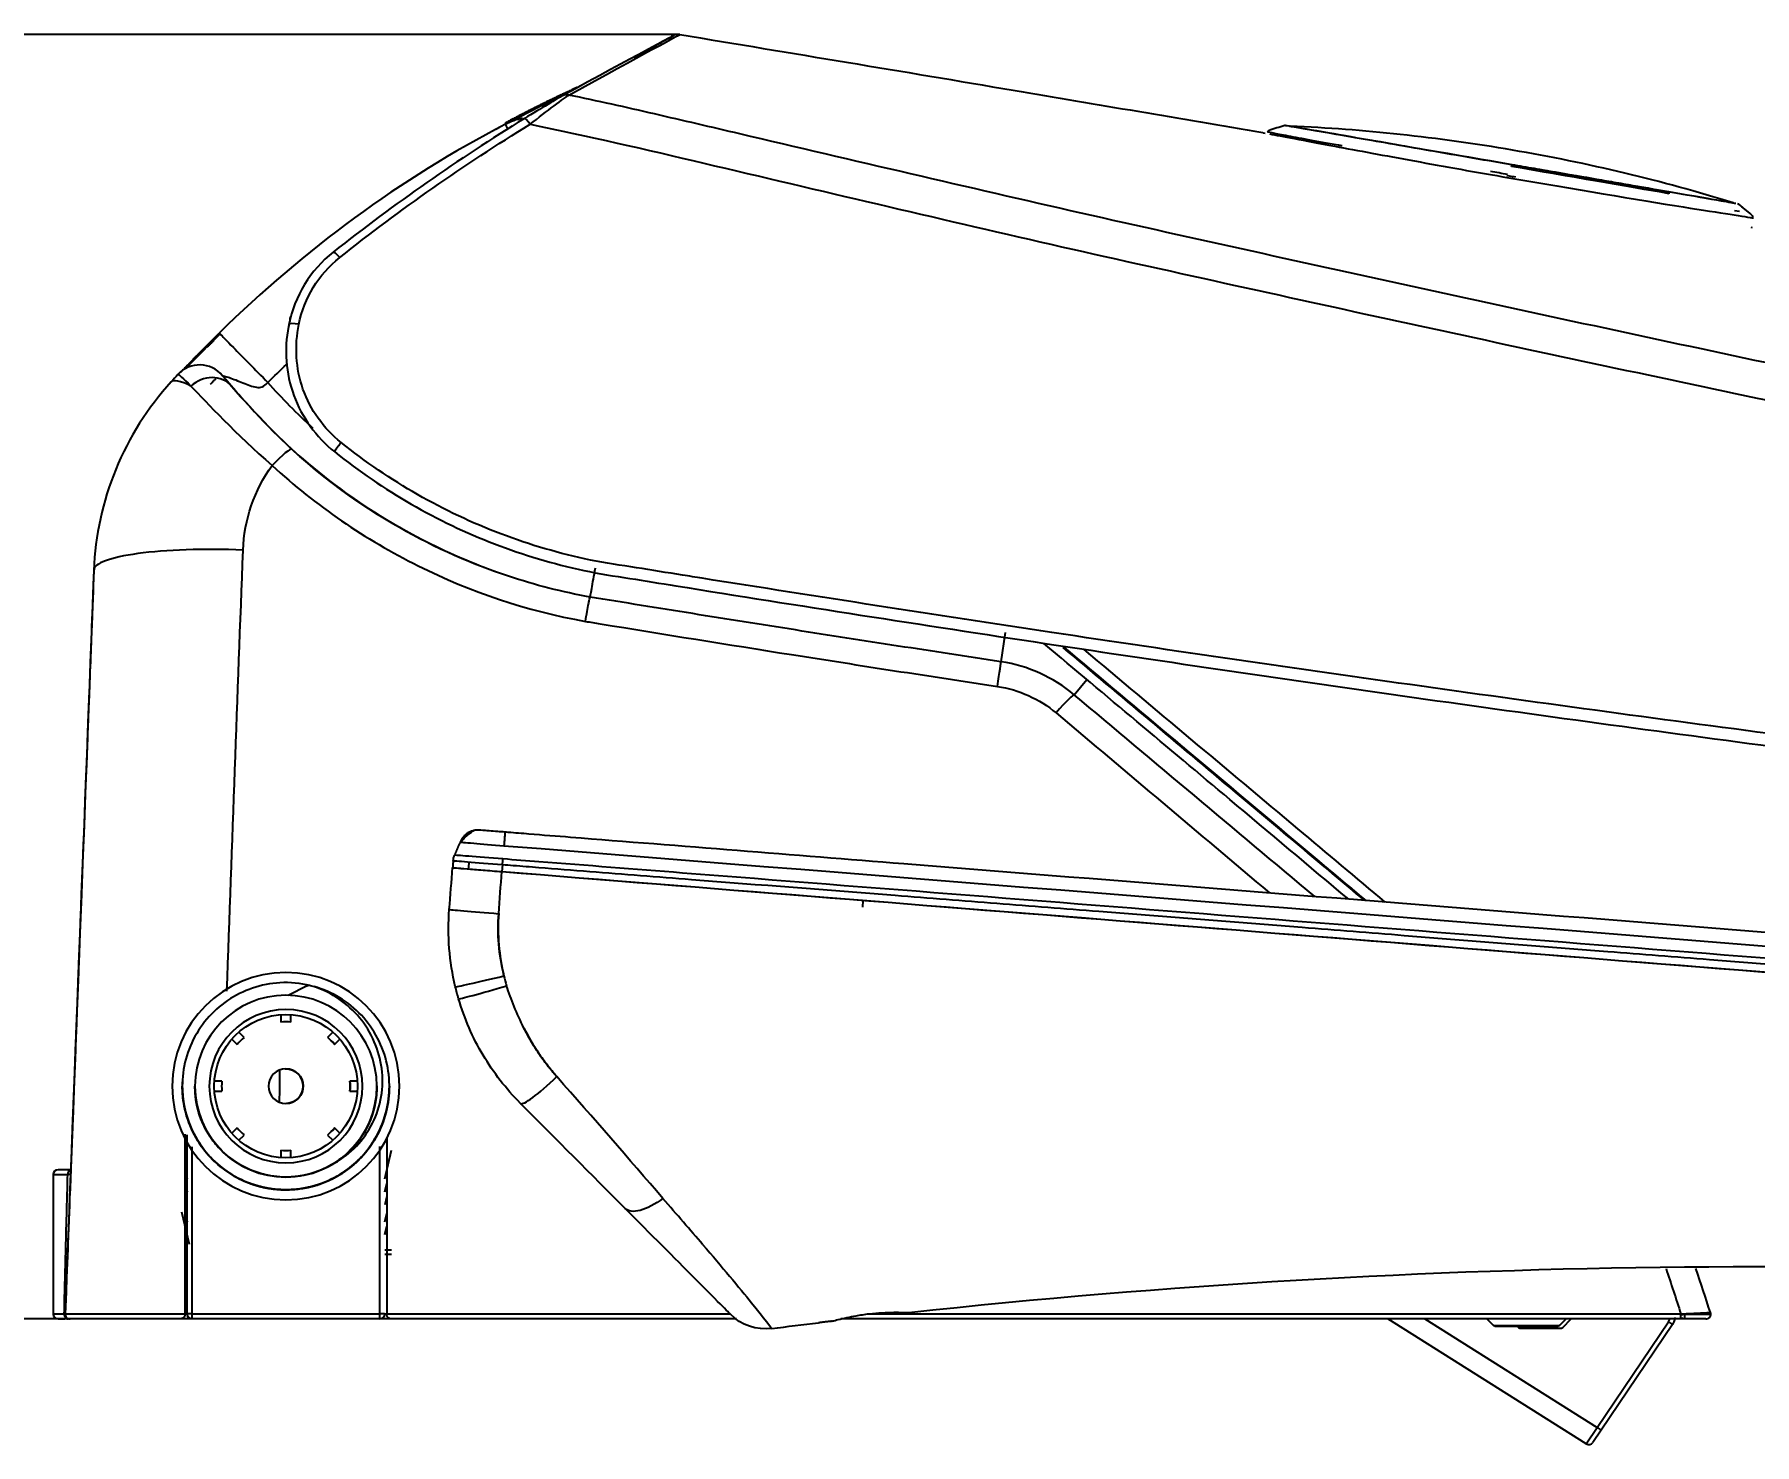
# Model space of a CAD drawing. Header units: millimetres. Extents: x 28 to 2369, y -329 to 1679.
# Drawn here: x 332.6 to 506.6, y 471 to 613.7 of the extents above; entities that cross this region are included whole.
import ezdxf

# ---------------------------------------------------------------- set-up
doc = ezdxf.new("R2010")
doc.units = ezdxf.units.MM
doc.layers.get('Defpoints').update_dxf_attribs({"linetype": 'CONTINUOUS'})
doc.layers.add('1LINE', color=7, linetype='CONTINUOUS')
doc.styles.add('Annotative', font='malgun.ttf')
doc.dimstyles.new('WOO', dxfattribs={"dimtxt": 20, "dimasz": 2, "dimexe": 1.25, "dimexo": 0.3, "dimgap": 1, "dimtad": 1, "dimdec": 1, "dimzin": 1, "dimdsep": 46, "dimtxsty": 'Annotative', "dimcen": 0, "dimclrd": 1, "dimclre": 1, "dimclrt": 2, "dimadec": 0, "dimazin": 0, "dimtfac": 1, "dimtdec": 1, "dimtofl": 0, "dimtmove": 0, "dimatfit": 3, "dimfxl": 0, "dimarcsym": 0})

# ---------------------------------------------------------------- blocks, each defined once
blk = doc.blocks.new('*D8')
at = {"layer": '1LINE', "color": 1, "lineweight": -2}
for p, q in [((397.61, 613.68), (253, 613.68)), ((254.25, 611.68), (254.25, 485.74)), ((341.49, 483.74), (253, 483.74))]:
    blk.add_line(p, q, dxfattribs=at)
at = {"layer": '1LINE', "color": 1}
for points in [[(253.91, 611.68), (254.58, 611.68), (254.25, 613.68)], [(253.91, 485.74), (254.58, 485.74), (254.25, 483.74)]]:
    blk.add_solid(points, dxfattribs=at)
at = {"layer": 'Defpoints', "color": 0}
for p in [(397.91, 613.68), (254.25, 483.74), (341.79, 483.74)]:
    blk.add_point(p, dxfattribs=at)
at = {"layer": '1LINE', "color": 2, "insert": (242.86, 548.71), "char_height": 20, "attachment_point": 5, "rotation": 90, "style": 'Annotative'}
blk.add_mtext('130', dxfattribs=at)

msp = doc.modelspace()

# ---------------------------------------------------------------- linework, layer by layer
at = {"layer": '1LINE'}
for p, q in [((380.51, 604.15), (380.28, 604.6)), ((504.62, 595.89), (505.11, 595.81)), ((506.33, 595.42), (506.37, 595.42)), ((506.43, 595.23), (506.42, 595.23)), ((506.25, 594.19), (506.39, 594.16)), ((347.91, 579.91), (347.89, 579.89)), ((430.41, 550.23), (430.86, 553.2)), ((437.81, 546.89), (439.1, 548.42)), ((467.3, 526.06), (458.33, 533.59)), ((416.44, 526.09), (416.39, 525.4)), ((360.21, 517.43), (358.29, 516.48)), ((360.21, 517.43), (360.36, 517.51)), ((357.56, 514.52), (357.56, 513.77)), ((358.56, 513.77), (358.56, 514.52)), ((358.56, 513.77), (358.56, 513.77)), ((352.59, 512.05), (353.12, 511.52)), ((353.83, 512.22), (353.29, 512.75)), ((353.83, 512.22), (353.83, 512.22)), ((362.82, 512.75), (362.28, 512.22)), ((362.99, 511.52), (363.52, 512.05)), ((362.99, 511.52), (362.99, 511.52)), ((348.86, 507.29), (348.86, 507.29)), ((351.57, 507.79), (350.82, 507.79)), ((350.82, 506.79), (351.57, 506.79)), ((351.57, 507.79), (351.57, 507.79)), ((365.29, 507.79), (364.54, 507.79)), ((364.54, 506.79), (365.29, 506.79)), ((364.54, 506.79), (364.54, 506.79)), ((353.12, 503.06), (352.59, 502.53)), ((353.12, 503.06), (353.12, 503.06)), ((363.52, 502.53), (362.99, 503.06)), ((353.29, 501.82), (353.83, 502.35)), ((362.28, 502.35), (362.28, 502.35)), ((362.28, 502.35), (362.82, 501.82)), ((357.56, 500.81), (357.56, 500.81)), ((357.56, 500.81), (357.56, 500.05)), ((358.56, 500.05), (358.56, 500.81)), ((368.06, 497.9), (368.75, 500.81)), ((334.51, 498.34), (334.51, 484.24)), ((334.51, 498.34), (335.99, 498.34)), ((336.34, 498.84), (335.01, 498.84)), ((347.86, 498.74), (348.06, 497.9)), ((348.06, 496.6), (347.86, 497.44)), ((347.86, 497.44), (348.06, 496.6)), ((348.06, 495.3), (347.86, 496.15)), ((368.06, 496.6), (368.26, 497.44)), ((368.26, 497.44), (368.06, 496.6)), ((368.26, 496.15), (368.06, 495.3)), ((347.51, 494.59), (348.28, 491.32)), ((347.86, 494.42), (348.06, 493.57)), ((368.06, 493.57), (368.26, 494.42)), ((348.06, 492.28), (347.86, 493.12)), ((368.26, 493.12), (368.06, 492.28)), ((368.06, 492.28), (368.26, 493.12)), ((335.64, 484.24), (334.51, 484.24)), ((499.6, 484.24), (499.13, 484.08)), ((499.6, 484.24), (502.21, 484.24)), ((499.6, 483.74), (499.6, 484.24)), ((335.01, 483.74), (335.71, 483.74)), ((489.61, 471.11), (469.54, 483.74)), ((473.3, 483.74), (490.72, 472.77)), ((480.23, 483.08), (479.57, 483.74)), ((480.23, 483.08), (486.91, 483.08)), ((480.37, 483.02), (486.77, 483.02)), ((482.62, 483.02), (482.76, 482.88)), ((482.9, 482.82), (487.1, 482.82)), ((482.9, 482.82), (487.1, 482.82)), ((487.57, 483.74), (486.91, 483.08)), ((487.24, 482.88), (488.1, 483.74)), ((487.24, 482.88), (487.24, 482.88)), ((490.72, 472.77), (497.92, 483.45)), ((498.33, 483.17), (491.13, 472.5)), ((497.92, 483.45), (498.33, 483.17)), ((489.61, 471.11), (490.72, 472.77)), ((491.13, 472.5), (490.29, 471.25)), ((490.72, 472.77), (491.13, 472.5))]:
    msp.add_line(p, q, dxfattribs=at)
at = {"layer": '1LINE', "extrusion": (0, 0, -1)}
for radius in [11.5, 9.2, 7.75, 1.75]:
    msp.add_circle((-358.06, 507.29), radius, dxfattribs=at)
at = {"layer": '1LINE'}
msp.add_circle((358.06, 507.29), 7.25, dxfattribs=at)
for centre, radius, start, end in [((397.74, 612.69), 1, 80.626, 118.6364), ((397.74, 612.69), 1, 80.626, 118.6364), ((358.06, 507.29), 6.5, 85.5881, 94.4116), ((358.06, 507.29), 6.5, 85.5881, 94.4116), ((358.06, 507.29), 6.5, 130.5881, 139.4116), ((358.06, 507.29), 6.5, 130.5881, 139.4116), ((358.06, 507.29), 6.5, 40.5881, 49.4116), ((358.06, 507.29), 6.5, 175.5881, 184.4116), ((358.06, 507.29), 6.5, 175.5881, 184.4116), ((358.06, 507.29), 6.5, 355.5881, 4.4116), ((358.06, 507.29), 6.5, 220.5881, 229.4116), ((358.06, 507.29), 6.5, 220.5881, 229.4116), ((358.06, 507.29), 6.5, 310.5881, 319.4116), ((358.06, 507.29), 6.5, 265.5881, 274.4116), ((358.06, 507.29), 6.5, 265.5881, 274.4116), ((335.01, 498.34), 0.5, 90, 180), ((335.01, 484.24), 0.5, 180, 270), ((336.23, 484.24), 0.5, 177.7911, 270), ((367.56, 484.24), 0.5, 270, 0), ((501.71, 484.24), 0.5, 270, 18.3163), ((482.9, 483.02), 0.2, 225, 270), ((487.1, 483.02), 0.2, 270, 315), ((497.17, 483.95), 0.9, 326, 346.3532), ((489.88, 471.53), 0.5, 237.8238, 326)]:
    msp.add_arc(centre, radius, start, end, dxfattribs=at)
at = {"layer": '1LINE', "extrusion": (0, 0, -1)}
for centre, radius, start, end in [((-457.58, 603.78), 0.2, 9.82, 72.281), ((-504.42, 596.47), 0.2, 107.0856, 135.1577), ((-506.24, 595.26), 0.2, 129.8963, 189.82), ((-358.06, 507.29), 10.48, 102.7227, 105.7486), ((-358.06, 507.29), 6.5, 130.5884, 139.4119), ((-358.06, 507.29), 1.75, 87.4744, 90), ((-358.06, 507.29), 1.75, 90, 267.4801), ((-358.06, 507.29), 9.2, 179.9984, 237.7676), ((-358.06, 507.29), 6.5, 175.5884, 184.4119), ((-358.06, 507.29), 6.5, 220.5884, 229.4119), ((-358.06, 507.29), 10.48, 258.3081, 289.6449), ((-348.56, 484.24), 0.5, 270, 0), ((-499.6, 484.24), 0.5, 270, 307.7625), ((-507.22, -310.95), 800, 82.81845, 83.15888), ((-480.37, 483.22), 0.2, 269.9985, 315), ((-486.77, 483.22), 0.2, 225, 270.0015)]:
    msp.add_arc(centre, radius, start, end, dxfattribs=at)
at = {"layer": '1LINE'}
for centre, major_axis, ratio, start_param, end_param in [((386.49, 606.58), (-0.477, 0.879), 0.989612, 5.581982, 6.316607), ((383.48, 598.37), (3.24, -6.21), 0.993697, 2.87365, 3.135615), ((382.73, 604.34), (-0.524, 0.852), 0.165076, 4.920157, 6.289471), ((466.23, 603.08), (-0.035, -0.197), 0.706348, 3.275431, 3.748543), ((363.47, 590.89), (-0.62, 0.785), 0.174783, 4.875875, 6.291827), ((359.34, 584.15), (-0.981, 0.196), 0.214849, 4.723465, 6.283185), ((349.34, 577.25), (2.35, 1.87), 0.999996, 0.035569, 1.721965), ((357.53, 568.42), (11.08, -10.11), 0.147772, 2.651586, 3.144163), ((350.27, 576.17), (-2.26, -1.97), 0.884943, 3.141134, 4.744107), ((356.64, 569.51), (-2.03, -2.21), 0.124386, 3.141927, 4.565944), ((353.62, 558.9), (14.99, -0.58), 0.175144, 1.570521, 3.141593), ((429.96, 547.26), (-0.45, -2.97), 0.006339, 1.730599, 3.141593), ((435.89, 544.59), (-1.93, -2.3), 0.074437, 3.141593, 4.575316), ((379.57, 524.77), (4.98, -0.4), 0.005369, 3.141593, 4.715242), ((380.06, 518.52), (4.86, 1.17), 0.016927, 3.141593, 4.720203), ((380.33, 517.54), (4.8, 1.41), 0.021133, 3.141593, 4.720089), ((385.34, 509.08), (3.54, 3.53), 0.135201, 3.141593, 4.614754), ((336.34, 498.34), (0, -0.5), 0.698055, 3.278176, 4.712389), ((336.02, 484.24), (0, 0.5), 0.769792, 1.570796, 3.141593), ((348.56, 484.24), (0.5, 0), 0.036442, 1.553687, 3.141593), ((348.56, 484.24), (0, -0.5), 0.01712, 0, 1.607241), ((367.56, 484.24), (0, -0.5), 0.018819, 0, 1.6024), ((367.56, 484.24), (0.5, 0), 0.031604, 0, 1.551985), ((498.59, 484.24), (0, -0.5), 0.031321, 5.520395, 6.283185), ((499.18, 484.24), (0, -0.5), 0.03137, 0, 1.597713)]:
    msp.add_ellipse(centre, major_axis=major_axis, ratio=ratio, start_param=start_param, end_param=end_param, dxfattribs=at)
for points, degree in [([(397.26, 613.57), (397.26, 613.57), (393.5, 611.53), (385.98, 607.45)], 3), ([(386.69, 607.56), (394.13, 611.65), (397.91, 613.68), (397.91, 613.68)], 3), ([(395.08, 612.37), (395.81, 612.77), (396.53, 613.17), (397.26, 613.57)], 3), ([(397.91, 613.68), (409.16, 611.82), (420.41, 609.95), (431.65, 608.05)], 3), ([(397.91, 613.68), (409.16, 611.82), (420.41, 609.95), (431.65, 608.05)], 3), ([(393.26, 611.36), (394.48, 612.03), (395.08, 612.37), (395.08, 612.37)], 3), ([(387.99, 608.54), (384.03, 606.76), (380.2, 604.69)], 2), ([(387.32, 608.21), (386.29, 607.69), (384.06, 606.56), (380.68, 604.81)], 3), ([(431.65, 608.05), (440.06, 606.63), (448.47, 605.2), (456.88, 603.76)], 3), ([(431.65, 608.05), (440.06, 606.63), (448.47, 605.2), (456.88, 603.76)], 3), ([(380.89, 605.06), (382.46, 605.89), (384.05, 606.68)], 2), ([(380.28, 604.6), (369.59, 599.1), (359.9, 591.89), (351.32, 583.48)], 3), ([(382.2, 605.19), (375.48, 601.06), (369.03, 596.55), (362.85, 591.67)], 3), ([(363.51, 591.12), (369.65, 595.99), (376.07, 600.49), (382.76, 604.6)], 3), ([(379.67, 604.27), (379.3, 604.07)], 1), ([(380.68, 604.81), (380.55, 604.74), (380.42, 604.67), (380.28, 604.6)], 3), ([(459.12, 604.48), (458.58, 604.31), (458.05, 604.14), (457.52, 603.97)], 3), ([(456.88, 603.76), (456.88, 603.76), (456.97, 603.75), (457.13, 603.71)], 3), ([(466.25, 603.28), (470.43, 602.56), (476.17, 601.56), (482.08, 600.54)], 3), ([(482.05, 600.34), (482.07, 600.44), (482.08, 600.53), (482.08, 600.54)], 3), ([(479.93, 599.86), (480.5, 599.76), (481.08, 599.66), (481.65, 599.56)], 3), ([(498.01, 597.58), (493.83, 598.31), (487.95, 599.32), (482.05, 600.34)], 3), ([(505.04, 596.53), (505.04, 596.53), (504.99, 596.54), (504.9, 596.55)], 3), ([(506.37, 595.42), (505.92, 595.79), (505.48, 596.16), (505.04, 596.53)], 3), ([(506.37, 595.42), (505.04, 596.53)], 1), ([(362.85, 591.67), (360.52, 589.83), (358.94, 587.23), (358.36, 584.34)], 3), ([(359.37, 584.36), (359.9, 587.02), (361.36, 589.42), (363.51, 591.12)], 3), ([(351.32, 583.48), (351.32, 583.48), (351.35, 583.45), (351.41, 583.39)], 3), ([(350.75, 582.7), (350.43, 582.38), (350.11, 582.06)], 2), ([(356.23, 578.48), (356.85, 579.1), (357.49, 579.71), (358.13, 580.31)], 3), ([(347.14, 579.28), (346.91, 579.03), (346.68, 578.78), (346.45, 578.53)], 3), ([(347.14, 579.28), (347.18, 579.34), (347.63, 578.93), (348.46, 578.11)], 3), ([(348.46, 578.11), (350.03, 576.47), (353.01, 573.28), (356.66, 570.08)], 3), ([(352.53, 578.14), (351.93, 578.84), (351.62, 579.2), (351.62, 579.2)], 3), ([(358.67, 571.72), (355.87, 574.29), (353.69, 576.82), (352.53, 578.14)], 3), ([(360.82, 573.84), (359.21, 575.3), (357.69, 576.86), (356.23, 578.48)], 3), ([(353.73, 561.52), (353.84, 564.6), (354.86, 567.58), (356.66, 570.08)], 3), ([(352.1, 516.9), (352.63, 531.85), (353.17, 546.74), (353.73, 561.52)], 3), ([(338.63, 559.47), (337.67, 534.63), (336.7, 509.48), (335.73, 484.25)], 3), ([(338.63, 559.46), (338.56, 557.56), (338.49, 555.66), (338.41, 553.75)], 3), ([(338.63, 559.46), (338.63, 559.47), (338.63, 559.47), (338.63, 559.47)], 3), ([(437.81, 546.89), (435.7, 548.66), (433.14, 549.82), (430.41, 550.23)], 3), ([(338.16, 547.24), (337.51, 530.39), (336.86, 513.55), (336.21, 496.71)], 3), ([(430.05, 547.73), (432.24, 547.4), (434.29, 546.47), (435.98, 545.05)], 3), ([(462.14, 526.48), (454.03, 533.28), (445.92, 540.09), (437.81, 546.89)], 3), ([(435.98, 545.05), (443.17, 538.98), (450.36, 532.91), (457.56, 526.84)], 3), ([(458.21, 533.69), (458.22, 533.68), (458.23, 533.68), (458.23, 533.67)], 3), ([(458.23, 533.67), (458.25, 533.66), (458.26, 533.65), (458.28, 533.63)], 3), ([(375.68, 531.98), (375.4, 531.33), (375.13, 530.69)], 2), ([(380.12, 531.62), (460.23, 525.25), (540.35, 518.88), (620.46, 512.51)], 3), ([(374.59, 525.17), (374.7, 526.58), (374.81, 527.99), (374.93, 529.4)], 3), ([(374.98, 530.07), (374.93, 529.4)], 1), ([(374.98, 530.07), (375, 530.28), (375.05, 530.49), (375.13, 530.69)], 3), ([(376.57, 529.89), (376.56, 529.72), (376.54, 529.54), (376.53, 529.37)], 3), ([(379.97, 529.68), (379.91, 529)], 1), ([(379.97, 529.68), (379.98, 529.89), (380, 530.11), (380.02, 530.31)], 3), ([(379.59, 524.75), (379.69, 526.16), (379.8, 527.58), (379.91, 529)], 3), ([(379.91, 529), (463.31, 522.37), (546.72, 515.74), (630.12, 509.11)], 3), ([(375.2, 517.36), (374.59, 519.89), (374.38, 522.54), (374.59, 525.17)], 3), ([(379.59, 524.75), (379.43, 522.63), (379.62, 520.51), (380.12, 518.45)], 3), ([(375.53, 516.13), (375.41, 516.53), (375.3, 516.95), (375.2, 517.36)], 3), ([(382.14, 513.17), (383.04, 511.4), (384.16, 509.75), (385.47, 508.26)], 3), ([(357.42, 508.92), (357.41, 507.84), (357.4, 506.77), (357.39, 505.7)], 3), ([(396.21, 495.94), (392.76, 499.92), (389.15, 504.06), (385.47, 508.26)], 3), ([(347.61, 506.43), (347.59, 506.72), (347.58, 507), (347.58, 507.29)], 3), ([(392.38, 494.92), (389.01, 498.31), (385.46, 501.87), (381.79, 505.55)], 3), ([(347.86, 484.26), (347.86, 490.33), (347.86, 496.39), (347.86, 502.45)], 3), ([(348.06, 484.24), (348.06, 490.28), (348.06, 496.33), (348.06, 502.36)], 3), ([(368.26, 502.14), (368.26, 496.18), (368.26, 490.22), (368.26, 484.25)], 3), ([(400.24, 491.25), (398.97, 492.73), (397.62, 494.3), (396.21, 495.94)], 3), ([(368.06, 490.74), (368.29, 490.74), (368.52, 490.74), (368.75, 490.74)], 3), ([(368.75, 490.26), (368.52, 490.26), (368.29, 490.26), (368.06, 490.26)], 3), ([(421.08, 484.4), (473.19, 490.04), (525.88, 490.55), (578.15, 485.9)], 3), ([(497.69, 488.83), (498.19, 487.3), (498.69, 485.78), (499.19, 484.25)], 3), ([(502.18, 484.39), (501.69, 485.87), (501.2, 487.36), (500.71, 488.84)], 3), ([(335.64, 484.24), (335.68, 484.24), (335.72, 484.24), (335.75, 484.24)], 3), ([(347.86, 484.26), (347.86, 484.25), (347.86, 484.24), (347.86, 484.24)], 3), ([(368.06, 484.25), (368.12, 484.25), (368.19, 484.25), (368.26, 484.25)], 3), ([(368.26, 484.24), (368.26, 484.24), (368.26, 484.25), (368.26, 484.25)], 3), ([(407.21, 482.77), (405.69, 482.58), (404.12, 483.12), (403.04, 484.21)], 3), ([(348.56, 483.74), (348.13, 483.74), (347.71, 483.74), (347.3, 483.74)], 3), ([(368.6, 483.74), (368.25, 483.74), (367.9, 483.74), (367.56, 483.74)], 3)]:
    msp.add_open_spline(points, degree=degree, dxfattribs=at)
for points, knots in [([(385.98, 607.45), (385.86, 607.38), (385.26, 607.03), (383.85, 606.19), (383.04, 605.71), (382.2, 605.19)], [0, 0, 0, 0, 0.5, 0.5, 1, 1, 1, 1]), ([(382.76, 604.6), (383.62, 605.28), (384.46, 605.92), (385.92, 607.01), (386.55, 607.47), (386.69, 607.56)], [0, 0, 0, 0, 0.5, 0.5, 1, 1, 1, 1]), ([(864.57, 525.21), (864.5, 525.22), (863.84, 525.31), (861.66, 525.56), (860.14, 525.72), (856.38, 526.13), (854.13, 526.38), (848.94, 526.94), (846, 527.27), (836.5, 528.3), (829.21, 529.11), (817.01, 530.5), (812.74, 530.99), (803.83, 532.01), (799.16, 532.55), (784.83, 534.21), (774.84, 535.37), (759.19, 537.28), (753.86, 537.94), (743.07, 539.3), (737.57, 540.01), (720.83, 542.28), (709.55, 543.91), (686.87, 547.27), (675.47, 549.02), (658.26, 551.81), (652.52, 552.75), (640.95, 554.76), (635.15, 555.78), (617.76, 558.88), (606.15, 560.99), (571.37, 567.48), (548.21, 572.04), (513.53, 579.25), (501.98, 581.71), (478.89, 586.68), (467.35, 589.2), (450.05, 593.03), (444.29, 594.3), (432.77, 596.93), (427.01, 598.25), (415.49, 600.93), (409.74, 602.28), (401.1, 604.3), (398.23, 604.98), (392.46, 606.31), (389.58, 606.97), (386.69, 607.56)], [0, 0, 0, 0, 0.03125, 0.03125, 0.0625, 0.0625, 0.09375, 0.09375, 0.125, 0.125, 0.1875, 0.1875, 0.21875, 0.21875, 0.25, 0.25, 0.3125, 0.3125, 0.34375, 0.34375, 0.375, 0.375, 0.4375, 0.4375, 0.5, 0.5, 0.53125, 0.53125, 0.5625, 0.5625, 0.625, 0.625, 0.75, 0.75, 0.8125, 0.8125, 0.875, 0.875, 0.90625, 0.90625, 0.9375, 0.9375, 0.96875, 0.96875, 0.984375, 0.984375, 1, 1, 1, 1]), ([(382.76, 604.6), (388.64, 603.4), (394.49, 602.05), (406.19, 599.29), (412.04, 597.91), (423.73, 595.17), (429.58, 593.81), (441.29, 591.13), (447.15, 589.84), (464.73, 585.95), (476.45, 583.4), (499.92, 578.37), (511.67, 575.89), (546.92, 568.63), (570.47, 564.06), (605.83, 557.57), (617.63, 555.47), (635.31, 552.38), (641.2, 551.36), (652.97, 549.38), (658.8, 548.47), (676.3, 545.72), (687.89, 544.09), (705.18, 541.56), (710.93, 540.77), (722.38, 539.19), (728.08, 538.37), (739.41, 536.92), (744.99, 536.27), (755.95, 534.93), (761.37, 534.31), (777.26, 532.47), (787.4, 531.34), (806.79, 529.2), (815.9, 528.2), (832.35, 526.42), (839.71, 525.65), (849.3, 524.63), (852.27, 524.31), (857.49, 523.75), (859.76, 523.5), (863.55, 523.08), (865.09, 522.91), (866.74, 522.69), (867.18, 522.62), (867.81, 522.52), (868, 522.48), (868.04, 522.46)], [0, 0, 0, 0, 0.03125, 0.03125, 0.0625, 0.0625, 0.09375, 0.09375, 0.125, 0.125, 0.1875, 0.1875, 0.25, 0.25, 0.375, 0.375, 0.4375, 0.4375, 0.46875, 0.46875, 0.5, 0.5, 0.5625, 0.5625, 0.59375, 0.59375, 0.625, 0.625, 0.65625, 0.65625, 0.6875, 0.6875, 0.75, 0.75, 0.8125, 0.8125, 0.875, 0.875, 0.90625, 0.90625, 0.9375, 0.9375, 0.96875, 0.96875, 0.984375, 0.984375, 1, 1, 1, 1]), ([(504.74, 596.58), (504.46, 596.63), (503.15, 596.86), (498.73, 597.62), (491.09, 598.94), (482.08, 600.5), (473.06, 602.06), (465.42, 603.39), (460.31, 604.27), (459.12, 604.48), (459.12, 604.48)], [0, 0, 0, 0, 0.077993, 0.209708, 0.341423, 0.473139, 0.604854, 0.736569, 0.868285, 1, 1, 1, 1]), ([(459.6, 604.4), (459.6, 604.4), (459.6, 604.4), (459.63, 604.41), (459.65, 604.41), (459.68, 604.41), (459.68, 604.41), (459.69, 604.41)], [0, 0, 0, 0, 0.104368, 0.104368, 0.81062, 0.81062, 1, 1, 1, 1]), ([(504.48, 596.66), (500.85, 597.78), (493.44, 599.8), (482.16, 602.11), (470.89, 603.68), (463.4, 604.25), (459.69, 604.41)], [0, 0, 0, 0, 0.247026, 0.500062, 0.753099, 1, 1, 1, 1]), ([(459.69, 604.41), (459.69, 604.41), (460.27, 604.31), (462.5, 603.93), (464.16, 603.64), (466.25, 603.28)], [0, 0, 0, 0, 0.5, 0.5, 1, 1, 1, 1]), ([(464.91, 602.41), (464.78, 602.43), (464.66, 602.45), (462.27, 602.89), (460.46, 603.22), (458, 603.69), (457.38, 603.81), (457.38, 603.81)], [0, 0, 0, 0, 0.026971, 0.026971, 0.513486, 0.513486, 1, 1, 1, 1]), ([(457.62, 603.62), (458.72, 603.41), (460.98, 602.98), (466.48, 601.95), (469.22, 601.44), (475.26, 600.34), (478.51, 599.76), (488.31, 598.06), (494.79, 596.98), (503.3, 595.62), (505.81, 595.24), (506.54, 595.13)], [0, 0, 0, 0, 0.196047, 0.196047, 0.33785, 0.33785, 0.479652, 0.479652, 0.763258, 0.763258, 1, 1, 1, 1]), ([(482.08, 600.54), (482.84, 600.41), (484.31, 600.15), (487.21, 599.65), (490.02, 599.17), (492.66, 598.71), (494.55, 598.38), (496.02, 598.13), (497.13, 597.94), (497.66, 597.85), (497.92, 597.8)], [0, 0, 0, 0, 0.128891, 0.25143, 0.500143, 0.625716, 0.750526, 0.874878, 0.93727, 1, 1, 1, 1]), ([(482.48, 599.24), (482.27, 599.28), (482.07, 599.31), (481.77, 599.37), (481.67, 599.38), (481.58, 599.4)], [0, 0, 0, 0, 0.691655, 0.691655, 1, 1, 1, 1]), ([(497.92, 597.8), (499.99, 597.44), (501.65, 597.15), (503.9, 596.76), (504.48, 596.66), (504.48, 596.66)], [0, 0, 0, 0, 0.5, 0.5, 1, 1, 1, 1]), ([(358.47, 584.63), (358.48, 584.66), (358.48, 584.68), (358.49, 584.86), (358.52, 585.02), (358.56, 585.18), (358.56, 585.18), (358.56, 585.18)], [0, 0, 0, 0, 0.121255, 0.121255, 0.986189, 0.986189, 1, 1, 1, 1]), ([(347.41, 579.5), (347.49, 579.57), (347.57, 579.66), (347.88, 579.98), (348.13, 580.24), (348.86, 581), (349.17, 581.32), (350.01, 582.17), (350.53, 582.7), (351.32, 583.48)], [0, 0, 0, 0, 0.256835, 0.256835, 0.628417, 0.628417, 0.814209, 0.814209, 1, 1, 1, 1]), ([(347.43, 579.51), (347.49, 579.58), (347.64, 579.73), (348.01, 580.12), (348.61, 580.74), (349.47, 581.62), (350.42, 582.58), (351.01, 583.17), (351.32, 583.48)], [0, 0, 0, 0, 0.211764, 0.367859, 0.528125, 0.716558, 0.851939, 1, 1, 1, 1]), ([(351.4, 583.39), (350.92, 582.92), (350.19, 582.19), (349.33, 581.32), (348.85, 580.84), (348.35, 580.34), (348.09, 580.08), (347.94, 579.94), (347.91, 579.91)], [0, 0, 0, 0, 0.251294, 0.406944, 0.521846, 0.614497, 0.880434, 1, 1, 1, 1]), ([(351.41, 583.39), (351.59, 583.2), (352.06, 582.72), (353.66, 581.09), (354.94, 579.79), (356.23, 578.48)], [0, 0, 0, 0, 0.431544, 0.431544, 1, 1, 1, 1]), ([(358.32, 584.15), (357.87, 581.85), (358.05, 579.39), (359.67, 574.96), (361.11, 572.96), (363, 571.45)], [0, 0, 0, 0, 0.5, 0.5, 1, 1, 1, 1]), ([(358.36, 584.34), (358.35, 584.28), (358.34, 584.21), (358.32, 584.15), (358.32, 584.15), (358.32, 584.15)], [0, 0, 0, 0, 0.999706, 0.999706, 1, 1, 1, 1]), ([(363.65, 572.41), (361.87, 573.83), (360.53, 575.72), (359.05, 579.9), (358.94, 582.18), (359.37, 584.36)], [0, 0, 0, 0, 0.5, 0.5, 1, 1, 1, 1]), ([(346.45, 578.53), (344.06, 575.91), (342.19, 572.96), (339.51, 566.42), (338.77, 563.01), (338.63, 559.47)], [0, 0, 0, 0, 0.5, 0.5, 1, 1, 1, 1]), ([(350.44, 578.31), (350.54, 578.42), (350.65, 578.53), (350.84, 578.73), (350.92, 578.81), (351, 578.89)], [0, 0, 0, 0, 0.632482, 0.632482, 1, 1, 1, 1]), ([(351.62, 579.2), (351.63, 579.19), (351.64, 579.18), (351.65, 579.17), (351.65, 579.16), (351.65, 579.16)], [0, 0, 0, 0, 0.60855, 0.60855, 1, 1, 1, 1]), ([(351.65, 579.16), (354.06, 576.34), (356.54, 573.61), (362.03, 568.74), (365.02, 566.54), (371.78, 562.46), (375.55, 560.67), (379.47, 559.28)], [0, 0, 0, 0, 0.319874, 0.319874, 0.639748, 0.639748, 1, 1, 1, 1]), ([(351.65, 579.16), (351.65, 579.16), (351.95, 579.1), (352.75, 578.84), (353.24, 578.64), (354.2, 578.25), (354.67, 578.05), (355.29, 577.97), (355.48, 577.97), (355.85, 578.11), (356.02, 578.24), (356.23, 578.48)], [0, 0, 0, 0, 0.25, 0.25, 0.5, 0.5, 0.75, 0.75, 0.875, 0.875, 1, 1, 1, 1]), ([(388.84, 556.77), (386.06, 557.27), (383.25, 557.99), (377.89, 559.77), (375.28, 560.85), (367.66, 564.63), (362.87, 567.86), (358.67, 571.72)], [0, 0, 0, 0, 0.25, 0.25, 0.5, 0.5, 1, 1, 1, 1]), ([(363, 571.45), (362.99, 571.45), (362.99, 571.48), (363.02, 571.55), (363.05, 571.6), (363.12, 571.72), (363.17, 571.79), (363.28, 571.94), (363.35, 572.03), (363.45, 572.17), (363.5, 572.22), (363.57, 572.32), (363.61, 572.37), (363.65, 572.41)], [0, 0, 0, 0, 0.195319, 0.195319, 0.390637, 0.390637, 0.585956, 0.585956, 0.781274, 0.781274, 0.900728, 0.900728, 1, 1, 1, 1]), ([(363, 571.45), (367.9, 567.54), (373.34, 564.4), (382.08, 561.04), (385.11, 560.13), (389.73, 559.13), (391.29, 558.91), (394.4, 558.41), (395.95, 558.16), (409.95, 555.91), (422.39, 553.97), (447.28, 550.21), (459.74, 548.38), (484.66, 544.86), (497.13, 543.15), (534.55, 538.22), (559.5, 535.17), (596.93, 530.95), (609.41, 529.6), (628.13, 527.67), (634.37, 527.04), (646.84, 525.81), (653.06, 525.21), (665.42, 524.06), (671.58, 523.49), (680.83, 522.67), (683.91, 522.4), (690.06, 521.87), (693.12, 521.6), (702.25, 520.83), (708.37, 520.33), (717.47, 519.61), (720.5, 519.37), (726.48, 518.9), (729.46, 518.68), (735.45, 518.23), (738.46, 518), (744.36, 517.57), (747.24, 517.37), (755.82, 516.76), (761.55, 516.37), (778.22, 515.26), (788.85, 514.6), (804.09, 513.71), (809.06, 513.42), (818.56, 512.9), (823.11, 512.66), (831.76, 512.22), (835.85, 512.02), (843.55, 511.65), (847.16, 511.48), (857, 511.03), (862.33, 510.8), (868.01, 510.56), (869.53, 510.5), (871.59, 510.42), (872.14, 510.4), (872.13, 510.4)], [0, 0, 0, 0, 0.03125, 0.03125, 0.046875, 0.046875, 0.054687, 0.054687, 0.0625, 0.0625, 0.125, 0.125, 0.1875, 0.1875, 0.25, 0.25, 0.375, 0.375, 0.4375, 0.4375, 0.46875, 0.46875, 0.5, 0.5, 0.53125, 0.53125, 0.546875, 0.546875, 0.5625, 0.5625, 0.59375, 0.59375, 0.609375, 0.609375, 0.625, 0.625, 0.640625, 0.640625, 0.65625, 0.65625, 0.6875, 0.6875, 0.75, 0.75, 0.78125, 0.78125, 0.8125, 0.8125, 0.84375, 0.84375, 0.875, 0.875, 0.9375, 0.9375, 0.96875, 0.96875, 1, 1, 1, 1]), ([(400.19, 558.67), (399.52, 558.78), (398.86, 558.89), (396.63, 559.24), (395.08, 559.49), (391.97, 559.99), (390.4, 560.2), (385.78, 561.16), (382.74, 562.05), (373.98, 565.37), (368.55, 568.5), (363.65, 572.41)], [0, 0, 0, 0, 0.050783, 0.050783, 0.169435, 0.169435, 0.288087, 0.288087, 0.525392, 0.525392, 1, 1, 1, 1]), ([(356.66, 570.08), (361.07, 566.01), (366.1, 562.6), (376.78, 557.28), (382.41, 555.38), (388.36, 554.31)], [0, 0, 0, 0, 0.5, 0.5, 1, 1, 1, 1]), ([(388.84, 556.77), (388.84, 556.77), (388.9, 557.09), (389.1, 558.18), (389.24, 558.95), (389.38, 559.72)], [0, 0, 0, 0, 0.499732, 0.499732, 1, 1, 1, 1]), ([(870.57, 511.94), (869.63, 511.99), (868.45, 512.04), (863.29, 512.26), (857.96, 512.48), (848.13, 512.93), (844.52, 513.09), (836.83, 513.46), (832.73, 513.66), (824.09, 514.09), (819.54, 514.33), (810.04, 514.84), (805.07, 515.11), (789.82, 515.99), (779.18, 516.64), (762.49, 517.73), (756.76, 518.12), (748.16, 518.72), (745.28, 518.92), (739.38, 519.34), (736.36, 519.56), (730.36, 520), (727.37, 520.23), (721.38, 520.69), (718.35, 520.93), (709.23, 521.65), (703.1, 522.14), (693.96, 522.91), (690.9, 523.16), (684.76, 523.69), (681.67, 523.95), (672.43, 524.76), (666.27, 525.31), (657.01, 526.17), (653.92, 526.46), (647.71, 527.05), (644.6, 527.35), (635.27, 528.26), (629.05, 528.88), (610.37, 530.79), (597.9, 532.13), (560.41, 536.33), (535.42, 539.38), (497.94, 544.29), (485.45, 545.99), (460.49, 549.5), (448.02, 551.31), (423.76, 554.97), (411.97, 556.8), (400.19, 558.67)], [0, 0, 0, 0, 0.025655, 0.025655, 0.095519, 0.095519, 0.13045, 0.13045, 0.165382, 0.165382, 0.200313, 0.200313, 0.235245, 0.235245, 0.305108, 0.305108, 0.340039, 0.340039, 0.357505, 0.357505, 0.374971, 0.374971, 0.392436, 0.392436, 0.409902, 0.409902, 0.444834, 0.444834, 0.462299, 0.462299, 0.479765, 0.479765, 0.514697, 0.514697, 0.532162, 0.532162, 0.549628, 0.549628, 0.58456, 0.58456, 0.654423, 0.654423, 0.794149, 0.794149, 0.864012, 0.864012, 0.933875, 0.933875, 1, 1, 1, 1]), ([(388.36, 554.31), (388.42, 554.65), (388.53, 555.33), (388.66, 556.02), (388.75, 556.45), (388.81, 556.72), (388.83, 556.75), (388.84, 556.77)], [0, 0, 0, 0, 0.257593, 0.499317, 0.645358, 0.812263, 1, 1, 1, 1]), ([(430.41, 550.23), (430.41, 550.23), (430.41, 550.23), (423.48, 551.28), (416.55, 552.35), (402.69, 554.53), (395.76, 555.65), (388.84, 556.77)], [0, 0, 0, 0, 0.000001, 0.000001, 0.499909, 0.499909, 1, 1, 1, 1]), ([(338.41, 553.75), (338.39, 553.09), (338.36, 552.42), (338.23, 549.09), (338.13, 546.43), (337.62, 533.1), (337.2, 522.44), (336.59, 506.51), (336.39, 501.24), (336.03, 492.06), (335.88, 488.16), (335.73, 484.25)], [0, 0, 0, 0, 0.028756, 0.028756, 0.143779, 0.143779, 0.603873, 0.603873, 0.831445, 0.831445, 1, 1, 1, 1]), ([(388.36, 554.31), (388.86, 554.23), (389.35, 554.15), (396.3, 553.02), (402.76, 551.97), (416.16, 549.86), (423.11, 548.78), (430.05, 547.73)], [0, 0, 0, 0, 0.035538, 0.035538, 0.500613, 0.500613, 1, 1, 1, 1]), ([(465.58, 526.2), (461.57, 529.56), (457.57, 532.93), (447.29, 541.55), (441.02, 546.81), (434.75, 552.07)], [0, 0, 0, 0, 0.389998, 0.389998, 1, 1, 1, 1]), ([(436.64, 551.79), (445.28, 544.54), (453.91, 537.3), (464.13, 528.72), (465.72, 527.39), (467.3, 526.06)], [0, 0, 0, 0, 0.845053, 0.845053, 1, 1, 1, 1]), ([(436.64, 551.79), (444.35, 545.32), (452.06, 538.85), (462.28, 530.27), (464.79, 528.17), (467.3, 526.06)], [0, 0, 0, 0, 0.754537, 0.754537, 1, 1, 1, 1]), ([(436.67, 551.66), (442.48, 546.79), (448.28, 541.92), (458.45, 533.39), (462.81, 529.73), (467.17, 526.08)], [0, 0, 0, 0, 0.571183, 0.571183, 1, 1, 1, 1]), ([(469.28, 525.91), (466.33, 528.38), (463.39, 530.85), (453.23, 539.38), (446.02, 545.42), (438.82, 551.47)], [0, 0, 0, 0, 0.290287, 0.290287, 1, 1, 1, 1]), ([(377.12, 533.16), (377.1, 533.16), (377.02, 533.12), (376.88, 533.02), (376.75, 532.93), (376.63, 532.83), (376.52, 532.75), (376.4, 532.65), (376.22, 532.49), (375.98, 532.25), (375.83, 532.07), (375.76, 531.97)], [0, 0, 0, 0, 0.275931, 0.382574, 0.476726, 0.52316, 0.571626, 0.624149, 0.682561, 0.822369, 1, 1, 1, 1]), ([(380.23, 532.99), (379.98, 533.01), (379.74, 533.03), (379.18, 533.07), (378.88, 533.09), (378.35, 533.14), (378.13, 533.15), (377.81, 533.18), (377.72, 533.19), (377.68, 533.19), (377.68, 533.19), (377.67, 533.19)], [0, 0, 0, 0, 0.177439, 0.177439, 0.433194, 0.433194, 0.688948, 0.688948, 0.944703, 0.944703, 1, 1, 1, 1]), ([(620.57, 513.88), (576.15, 517.41), (531.74, 520.94), (465.07, 526.24), (442.82, 528.01), (409.33, 530.67), (398.1, 531.57), (385.46, 532.57), (384.06, 532.68), (381.95, 532.85), (381.25, 532.91), (380.44, 532.97), (380.33, 532.98), (380.23, 532.99)], [0, 0, 0, 0, 0.554389, 0.554389, 0.832173, 0.832173, 0.972371, 0.972371, 0.989896, 0.989896, 0.998658, 0.998658, 1, 1, 1, 1]), ([(375.68, 531.98), (375.67, 531.98), (376.68, 531.9), (378.99, 531.71), (380.12, 531.62)], [0, 0, 0, 0, 0.51559, 1, 1, 1, 1]), ([(374.93, 529.4), (374.93, 529.4), (375.47, 529.35), (377.31, 529.21), (378.61, 529.1), (379.91, 529)], [0, 0, 0, 0, 0.5, 0.5, 1, 1, 1, 1]), ([(374.93, 529.4), (374.94, 529.39), (374.98, 529.39), (375.37, 529.36), (376.29, 529.29), (377.68, 529.18), (378.93, 529.08), (379.58, 529.02), (379.91, 529)], [0, 0, 0, 0, 0.125419, 0.250839, 0.500224, 0.7495, 0.87475, 1, 1, 1, 1]), ([(379.97, 529.68), (378.67, 529.78), (377.36, 529.89), (375.52, 530.03), (374.98, 530.07), (374.98, 530.07)], [0, 0, 0, 0, 0.5, 0.5, 1, 1, 1, 1]), ([(375.13, 530.69), (375.13, 530.69), (375.66, 530.65), (377.46, 530.51), (378.73, 530.41), (380.02, 530.31)], [0, 0, 0, 0, 0.5, 0.5, 1, 1, 1, 1]), ([(620.31, 510.6), (619.04, 510.7), (617.78, 510.8), (611.2, 511.34), (605.89, 511.77), (595.25, 512.63), (589.94, 513.06), (584.57, 513.49), (584.52, 513.49), (577.6, 514.05), (570.74, 514.6), (560.44, 515.43), (557.01, 515.7), (546.71, 516.53), (539.84, 517.07), (529.55, 517.89), (526.11, 518.17), (515.81, 518.99), (508.95, 519.53), (498.65, 520.35), (495.22, 520.62), (484.92, 521.43), (478.05, 521.97), (467.75, 522.79), (464.32, 523.06), (454.02, 523.87), (447.16, 524.41), (436.86, 525.22), (433.42, 525.49), (426.56, 526.03), (423.13, 526.3), (412.83, 527.11), (405.96, 527.64), (395.66, 528.45), (392.23, 528.72), (387.08, 529.12), (385.36, 529.26), (382.79, 529.46), (381.93, 529.53), (380.7, 529.62), (380.33, 529.65), (379.97, 529.68)], [0, 0, 0, 0, 0.015766, 0.015766, 0.082129, 0.082129, 0.148492, 0.148492, 0.149144, 0.149144, 0.23484, 0.23484, 0.277689, 0.277689, 0.363385, 0.363385, 0.406234, 0.406234, 0.491931, 0.491931, 0.534779, 0.534779, 0.620476, 0.620476, 0.663325, 0.663325, 0.749022, 0.749022, 0.791871, 0.791871, 0.83472, 0.83472, 0.920417, 0.920417, 0.963266, 0.963266, 0.98469, 0.98469, 0.995402, 0.995402, 1, 1, 1, 1]), ([(380.02, 530.31), (381.23, 530.21), (382.44, 530.12), (388.5, 529.65), (393.34, 529.27), (417.57, 527.37), (436.95, 525.85), (475.72, 522.79), (495.1, 521.26), (517.23, 519.51), (519.98, 519.29), (526.16, 518.8), (529.6, 518.52), (539.89, 517.7), (546.76, 517.16), (557.06, 516.33), (560.49, 516.06), (570.79, 515.23), (577.65, 514.68), (587.95, 513.85), (591.38, 513.58), (601.68, 512.74), (608.54, 512.19), (617.06, 511.49), (618.71, 511.36), (620.36, 511.23)], [0, 0, 0, 0, 0.015121, 0.015121, 0.075604, 0.075604, 0.317536, 0.317536, 0.559469, 0.559469, 0.593767, 0.593767, 0.636616, 0.636616, 0.722313, 0.722313, 0.765162, 0.765162, 0.850859, 0.850859, 0.893708, 0.893708, 0.979405, 0.979405, 1, 1, 1, 1]), ([(379.91, 529), (421.61, 525.68), (463.31, 522.37), (525.86, 517.39), (546.71, 515.74), (585.13, 512.68), (602.69, 511.29), (620.25, 509.89)], [0, 0, 0, 0, 0.520524, 0.520524, 0.780786, 0.780786, 1, 1, 1, 1]), ([(380.12, 518.45), (379.86, 519.52), (379.68, 520.59), (379.51, 522.69), (379.51, 523.72), (379.59, 524.75)], [0, 0, 0, 0, 0.513502, 0.513502, 1, 1, 1, 1]), ([(360.52, 517.47), (359.53, 517.71), (358.49, 517.81), (355.57, 517.64), (353.72, 517.01), (350.61, 514.89), (349.33, 513.39), (347.75, 509.97), (347.43, 508.04), (347.84, 504.27), (348.57, 502.45), (350.85, 499.45), (352.41, 498.26), (355.93, 496.85), (357.87, 496.64), (361.59, 497.25), (363.38, 498.07), (366.26, 500.5), (367.36, 502.11), (368.59, 505.71), (368.69, 507.66), (367.9, 511.34), (366.99, 513.08), (364.4, 515.84), (362.74, 516.85), (360.9, 517.37)], [0, 0, 0, 0, 0.047041, 0.047041, 0.133674, 0.133674, 0.220307, 0.220307, 0.306939, 0.306939, 0.393572, 0.393572, 0.480204, 0.480204, 0.566837, 0.566837, 0.65347, 0.65347, 0.740102, 0.740102, 0.826735, 0.826735, 0.913367, 0.913367, 1, 1, 1, 1]), ([(362.96, 499.5), (364.64, 500.42), (365.98, 501.85), (367.67, 505.25), (368, 507.2), (367.51, 510.93), (366.72, 512.76), (364.32, 515.66), (362.7, 516.75), (360.9, 517.37)], [0, 0, 0, 0, 0.25, 0.25, 0.5, 0.5, 0.75, 0.75, 1, 1, 1, 1]), ([(380.12, 518.45), (380.2, 518.12), (380.29, 517.78), (380.39, 517.45), (380.39, 517.45), (380.39, 517.45)], [0, 0, 0, 0, 0.999942, 0.999942, 1, 1, 1, 1]), ([(382.14, 513.17), (381.78, 513.92), (381.44, 514.65), (380.86, 516.08), (380.61, 516.73), (380.39, 517.45)], [0, 0, 0, 0, 0.5, 0.5, 1, 1, 1, 1]), ([(381.79, 505.55), (380.32, 507.03), (379.07, 508.65), (376.95, 512.21), (376.11, 514.15), (375.53, 516.13)], [0, 0, 0, 0, 0.5, 0.5, 1, 1, 1, 1]), ([(385.47, 508.26), (385.15, 508.64), (384.51, 509.39), (383.64, 510.6), (382.84, 511.85), (382.37, 512.73), (382.14, 513.17)], [0, 0, 0, 0, 0.249582, 0.499411, 0.749607, 1, 1, 1, 1]), ([(347.6, 507.97), (347.49, 506.21), (347.83, 504.41), (349.39, 501.11), (350.66, 499.63), (353.81, 497.52), (355.67, 496.91), (359.43, 496.73), (361.34, 497.16), (364.69, 498.96), (366.09, 500.31), (368.01, 503.53), (368.53, 505.41), (368.53, 507.28)], [0, 0, 0, 0, 0.157806, 0.157806, 0.326582, 0.326582, 0.495359, 0.495359, 0.664135, 0.664135, 0.832911, 0.832911, 1, 1, 1, 1]), ([(368.53, 507.28), (368.53, 506.41), (368.42, 505.53), (367.74, 502.87), (366.78, 501.19), (364.16, 498.57), (362.49, 497.61), (358.86, 496.67), (356.94, 496.71), (353.37, 497.73), (351.71, 498.74), (349.16, 501.45), (348.25, 503.15), (347.67, 505.73), (347.58, 506.51), (347.58, 507.3)], [0, 0, 0, 0, 0.079783, 0.079783, 0.249533, 0.249533, 0.419284, 0.419284, 0.589034, 0.589034, 0.758785, 0.758785, 0.928535, 0.928535, 1, 1, 1, 1]), ([(347.58, 507.29), (347.58, 506.05), (347.8, 504.8), (348.89, 501.86), (350.04, 500.29), (352.99, 497.92), (354.8, 497.15), (358.53, 496.65), (360.46, 496.91), (363.96, 498.42), (365.47, 499.65), (367.67, 502.71), (368.35, 504.56), (368.52, 506.73), (368.53, 507.01), (368.53, 507.3)], [0, 0, 0, 0, 0.112967, 0.112967, 0.285173, 0.285173, 0.457379, 0.457379, 0.629585, 0.629585, 0.801791, 0.801791, 0.973997, 0.973997, 1, 1, 1, 1]), ([(347.58, 507.3), (347.58, 506.49), (347.67, 505.67), (348.3, 503.03), (349.24, 501.32), (351.87, 498.62), (353.57, 497.63), (357.22, 496.67), (359.17, 496.7), (362.81, 497.76), (364.48, 498.8), (367.03, 501.56), (367.93, 503.3), (368.46, 505.86), (368.53, 506.57), (368.53, 507.29)], [0, 0, 0, 0, 0.074049, 0.074049, 0.246254, 0.246254, 0.41846, 0.41846, 0.590666, 0.590666, 0.762872, 0.762872, 0.935078, 0.935078, 1, 1, 1, 1]), ([(367.25, 507.31), (367.26, 505.98), (366.97, 504.64), (365.72, 501.93), (364.62, 500.63), (361.86, 498.74), (360.23, 498.2), (356.93, 498.01), (355.24, 498.37), (352.3, 499.92), (351.05, 501.09), (349.33, 503.93), (348.86, 505.59), (348.86, 507.25), (348.86, 507.26), (348.86, 507.27)], [0, 0, 0, 0, 0.138133, 0.138133, 0.310369, 0.310369, 0.482604, 0.482604, 0.65484, 0.65484, 0.827076, 0.827076, 0.999311, 0.999311, 1, 1, 1, 1]), ([(367.26, 507.3), (367.26, 507.25), (367.26, 507.21), (367.23, 505.5), (366.75, 503.85), (365.01, 501.04), (363.74, 499.87), (360.78, 498.34), (359.11, 498), (355.8, 498.22), (354.17, 498.79), (351.45, 500.67), (350.35, 501.99), (349.13, 504.7), (348.86, 505.99), (348.86, 507.28)], [0, 0, 0, 0, 0.004479, 0.004479, 0.176744, 0.176744, 0.34901, 0.34901, 0.521275, 0.521275, 0.69354, 0.69354, 0.865805, 0.865805, 1, 1, 1, 1]), ([(362.96, 499.5), (361.55, 498.61), (359.91, 498.12), (356.6, 498.05), (354.92, 498.48), (352.05, 500.13), (350.84, 501.34), (349.26, 504.16), (348.86, 505.73), (348.86, 507.29)], [0, 0, 0, 0, 0.253614, 0.253614, 0.507228, 0.507228, 0.760842, 0.760842, 1, 1, 1, 1]), ([(367.25, 507.29), (367.26, 506.87), (367.23, 506.45), (366.94, 504.39), (366.26, 502.82), (364.19, 500.24), (362.79, 499.23), (359.68, 498.08), (357.97, 497.94), (354.7, 498.56), (353.16, 499.33), (350.69, 501.53), (349.76, 502.97), (348.99, 505.45), (348.86, 506.37), (348.86, 507.29)], [0, 0, 0, 0, 0.043059, 0.043059, 0.215295, 0.215295, 0.38753, 0.38753, 0.559766, 0.559766, 0.732001, 0.732001, 0.904237, 0.904237, 1, 1, 1, 1]), ([(354.53, 497.42), (356.33, 496.78), (358.27, 496.64), (361.97, 497.39), (363.73, 498.28), (366.51, 500.82), (367.55, 502.47), (368.39, 505.27), (368.53, 506.29), (368.53, 507.31)], [0, 0, 0, 0, 0.282566, 0.282566, 0.565131, 0.565131, 0.847697, 0.847697, 1, 1, 1, 1]), ([(348.56, 501.17), (348.56, 499.91), (348.56, 498.66), (348.56, 493.03), (348.56, 488.64), (348.56, 484.25)], [0, 0, 0, 0, 0.222323, 0.222323, 1, 1, 1, 1]), ([(367.56, 484.25), (367.56, 484.58), (367.56, 484.92), (367.56, 486.58), (367.56, 487.92), (367.56, 493.23), (367.56, 497.22), (367.56, 501.19)], [0, 0, 0, 0, 0.05895, 0.05895, 0.294751, 0.294751, 1, 1, 1, 1]), ([(335.64, 484.24), (335.69, 486.59), (335.75, 488.95), (335.84, 492.64), (335.87, 493.97), (335.94, 496.31), (335.96, 497.32), (335.99, 498.34)], [0, 0, 0, 0, 0.50137, 0.50137, 0.784776, 0.784776, 1, 1, 1, 1]), ([(336.29, 498.35), (336.27, 498.35), (336.24, 498.35), (336.14, 498.34), (336.07, 498.34), (335.99, 498.34)], [0, 0, 0, 0, 0.499114, 0.499114, 1, 1, 1, 1]), ([(396.21, 495.94), (395.41, 495.34), (394.59, 494.9), (393.23, 494.54), (392.68, 494.61), (392.38, 494.92)], [0, 0, 0, 0, 0.5, 0.5, 1, 1, 1, 1]), ([(403.04, 484.21), (403.04, 484.21), (402.65, 484.6), (401.33, 485.92), (400.44, 486.82), (397.39, 489.88), (394.99, 492.29), (392.38, 494.92)], [0, 0, 0, 0, 0.25, 0.25, 0.5, 0.5, 1, 1, 1, 1]), ([(400.25, 491.25), (402.16, 489.01), (403.91, 486.93), (406.45, 483.79), (407.21, 482.77), (407.21, 482.77)], [0, 0, 0, 0, 0.5, 0.5, 1, 1, 1, 1]), ([(335.73, 484.25), (335.73, 484.26), (336.95, 484.26), (341.35, 484.26), (344.45, 484.26), (347.86, 484.26)], [0, 0, 0, 0, 0.5, 0.5, 1, 1, 1, 1]), ([(347.86, 484.24), (347.86, 484.19), (347.85, 484.15), (347.83, 484.07), (347.82, 484.04), (347.77, 483.96), (347.74, 483.92), (347.66, 483.83), (347.6, 483.8), (347.48, 483.75), (347.42, 483.74), (347.36, 483.74), (347.36, 483.74), (347.36, 483.74)], [0, 0, 0, 0, 0.121764, 0.121764, 0.242222, 0.242222, 0.423585, 0.423585, 0.702941, 0.702941, 0.995591, 0.995591, 1, 1, 1, 1]), ([(348.56, 484.25), (351.73, 484.25), (354.89, 484.25), (361.23, 484.25), (364.4, 484.25), (367.56, 484.25)], [0, 0, 0, 0, 0.499508, 0.499508, 1, 1, 1, 1]), ([(368.26, 484.25), (377.49, 484.25), (386.72, 484.25), (398.3, 484.25), (400.65, 484.25), (403, 484.25)], [0, 0, 0, 0, 0.797066, 0.797066, 1, 1, 1, 1]), ([(368.76, 483.74), (368.75, 483.74), (368.75, 483.74), (368.7, 483.74), (368.64, 483.75), (368.53, 483.79), (368.47, 483.82), (368.38, 483.9), (368.35, 483.94), (368.3, 484.03), (368.28, 484.06), (368.26, 484.15), (368.26, 484.19), (368.26, 484.24)], [0, 0, 0, 0, 0.004673, 0.004673, 0.254509, 0.254509, 0.529035, 0.529035, 0.724497, 0.724497, 0.861663, 0.861663, 1, 1, 1, 1]), ([(413.25, 483.51), (413.27, 483.51), (413.32, 483.52), (413.52, 483.57), (413.7, 483.62), (414.18, 483.74), (414.48, 483.81), (415.11, 483.94), (415.42, 484.01), (416.16, 484.14), (416.61, 484.21), (417.5, 484.32), (417.96, 484.35), (418.81, 484.4), (419.21, 484.41), (419.91, 484.42), (420.22, 484.41), (420.7, 484.4), (420.88, 484.39), (421.03, 484.39), (421.06, 484.39), (421.08, 484.4)], [0, 0, 0, 0, 0.061971, 0.061971, 0.169899, 0.169899, 0.281967, 0.281967, 0.374168, 0.374168, 0.491821, 0.491821, 0.609629, 0.609629, 0.725092, 0.725092, 0.839627, 0.839627, 0.955297, 0.955297, 1, 1, 1, 1]), ([(416.96, 484.25), (427.17, 484.25), (437.37, 484.25), (464.78, 484.25), (481.99, 484.25), (499.19, 484.25)], [0, 0, 0, 0, 0.372263, 0.372263, 1, 1, 1, 1]), ([(498.57, 483.85), (498.56, 483.72), (498.53, 483.59), (498.44, 483.36), (498.39, 483.26), (498.33, 483.17)], [0, 0, 0, 0, 0.545081, 0.545081, 1, 1, 1, 1]), ([(499.19, 484.25), (499.55, 484.27), (499.92, 484.29), (500.59, 484.32), (500.91, 484.33), (501.44, 484.36), (501.67, 484.37), (502, 484.39), (502.11, 484.39), (502.17, 484.39), (502.18, 484.39), (502.18, 484.39)], [0, 0, 0, 0, 0.232549, 0.232549, 0.466393, 0.466393, 0.694242, 0.694242, 0.91105, 0.91105, 1, 1, 1, 1]), ([(347.36, 483.74), (344.19, 483.74), (341.36, 483.74), (337.33, 483.74), (336.23, 483.74), (336.23, 483.74)], [0, 0, 0, 0, 0.5, 0.5, 1, 1, 1, 1]), ([(367.56, 483.74), (364.39, 483.74), (361.22, 483.74), (354.88, 483.74), (351.72, 483.74), (348.56, 483.74)], [0, 0, 0, 0, 0.500491, 0.500491, 1, 1, 1, 1]), ([(403.64, 483.74), (401.07, 483.74), (398.51, 483.74), (386.88, 483.74), (377.82, 483.74), (368.76, 483.74)], [0, 0, 0, 0, 0.220735, 0.220735, 1, 1, 1, 1]), ([(499.18, 483.74), (481.97, 483.74), (464.77, 483.74), (436.44, 483.74), (425.32, 483.74), (414.2, 483.74)], [0, 0, 0, 0, 0.60743, 0.60743, 1, 1, 1, 1]), ([(501.71, 483.74), (501.71, 483.74), (501.7, 483.74), (501.64, 483.74), (501.55, 483.74), (501.27, 483.74), (501.08, 483.74), (500.63, 483.74), (500.36, 483.74), (499.79, 483.74), (499.48, 483.74), (499.18, 483.74)], [0, 0, 0, 0, 0.088293, 0.088293, 0.303818, 0.303818, 0.531239, 0.531239, 0.765838, 0.765838, 1, 1, 1, 1])]:
    msp.add_open_spline(points, degree=3, knots=knots, dxfattribs=at)
for points, weights in [([(498.01, 597.58), (498.04, 597.76), (497.92, 597.8)], [1, 0.752490199091, 1]), ([(377.67, 533.19), (376.24, 533.3), (375.68, 531.98)], [0.999576730499, 0.811454057744, 1]), ([(380.23, 532.99), (380.23, 532.99), (380.12, 531.62)], [0.999922391109, 0.811280997602, 1]), ([(413.25, 483.51), (412.59, 483.43), (411.93, 483.35)], [0.996308841803, 0.996354669291, 0.996401183882])]:
    msp.add_rational_spline(points, weights, degree=2, dxfattribs=at)

# ---------------------------------------------------------------- dimensions: what is measured, and where the dimension line sits
dim = msp.add_linear_dim(base=(254.25, 483.74), p1=(397.91, 613.68), p2=(341.79, 483.74), angle=90, text='130', dimstyle='WOO', override={"dimdec": 0}, dxfattribs=at)
dim.commit()
dim.dimension.update_dxf_attribs({"geometry": '*D8', "text_midpoint": (242.86, 548.71)})

doc.saveas('drawing.dxf')
